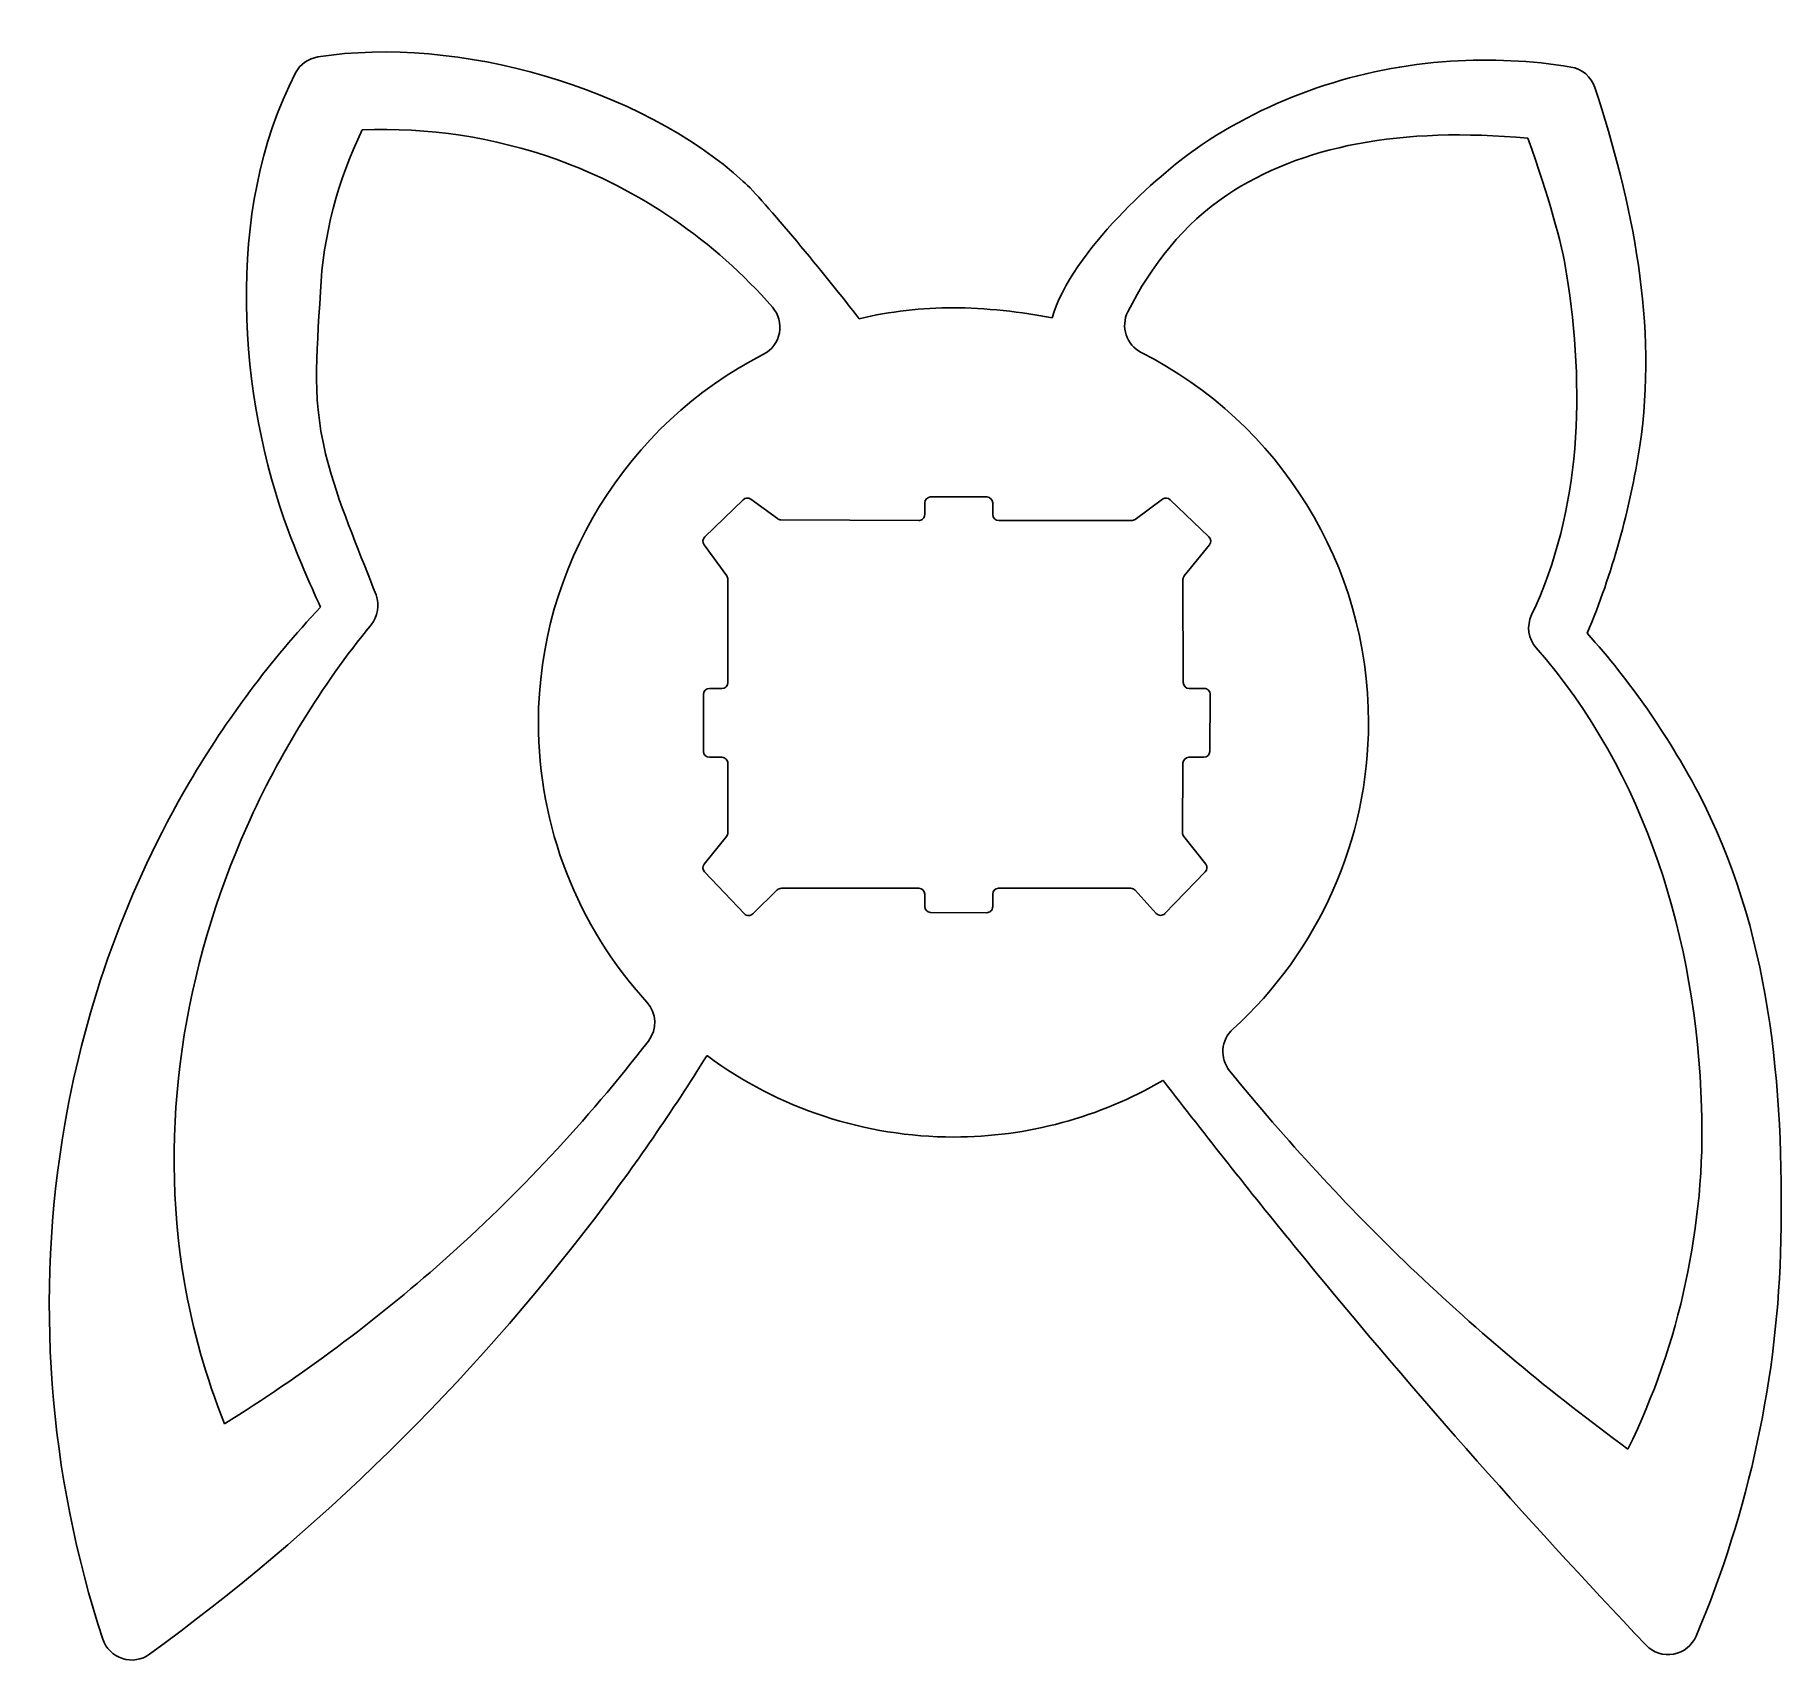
# Model space of a CAD drawing. Header units: inches. Extents: x -0.04 to 5.72, y 0.07 to 5.42.
import ezdxf

# ---------------------------------------------------------------- set-up
doc = ezdxf.new("R2010")
doc.units = ezdxf.units.IN
doc.header["$MEASUREMENT"] = 0

msp = doc.modelspace()

# ---------------------------------------------------------------- linework, layer by layer
at = {"color": 7, "linetype": 'Continuous', "lineweight": 25}
for p, q in [((4.6248, 5.3352), (4.6248, 5.3352)), ((2.2946, 3.8905), (2.1684, 3.7678)), ((2.4075, 3.8282), (2.32, 3.8923)), ((2.8927, 3.8801), (2.8927, 3.8418)), ((3.097, 3.8998), (2.9124, 3.8998)), ((3.1167, 3.8417), (3.1167, 3.8801)), ((3.6758, 3.8923), (3.5854, 3.8258)), ((3.8289, 3.7684), (3.7011, 3.8907)), ((2.8729, 3.8221), (2.4191, 3.8244)), ((3.5737, 3.822), (3.1364, 3.822)), ((2.1662, 3.7421), (2.2409, 3.6396)), ((3.7477, 3.6399), (3.8306, 3.7418)), ((2.2446, 3.628), (2.2446, 3.2884)), ((3.7444, 3.2883), (3.7433, 3.6274)), ((2.1643, 3.249), (2.1643, 3.0617)), ((2.225, 3.2687), (2.184, 3.2687)), ((3.8133, 3.2687), (3.7641, 3.2687)), ((3.8315, 3.0615), (3.833, 3.2489)), ((2.184, 3.042), (2.2249, 3.042)), ((2.2446, 3.0223), (2.2441, 2.7937)), ((3.7415, 2.7938), (3.7431, 3.0224)), ((3.7628, 3.042), (3.8119, 3.042)), ((2.2398, 2.7815), (2.1669, 2.6902)), ((3.8181, 2.6903), (3.7458, 2.7814)), ((2.168, 2.6643), (2.2989, 2.5268)), ((3.6841, 2.5274), (3.8169, 2.6643)), ((2.327, 2.5264), (2.4069, 2.6051)), ((2.4207, 2.6108), (2.873, 2.6108)), ((3.1363, 2.6108), (3.5714, 2.6108)), ((3.586, 2.6043), (3.6554, 2.5279)), ((2.8927, 2.5911), (2.8927, 2.5509)), ((3.1167, 2.5498), (3.1167, 2.5911)), ((2.9123, 2.5312), (3.0969, 2.5302)), ((2.1751, 2.0588), (2.177, 2.0587)), ((3.6772, 1.9775), (3.6794, 1.9764))]:
    msp.add_line(p, q, dxfattribs=at)
for centre, radius, start, end in [((0.9099, 5.2505), 0.1, 98.92369, 152.48379), ((5.0046, 5.2173), 0.1, 18.14281, 80.72409), ((2.3162, 4.4589), 0.1, 297.18889, 41.03112), ((3.6511, 4.4647), 0.1, 153.2228, 243.1481), ((2.3083, 3.8764), 0.0197, 53.82068, 134.199), ((2.9124, 3.8801), 0.0197, 90, 180), ((3.097, 3.8801), 0.0197, 0, 90), ((3.6875, 3.8765), 0.0197, 46.28548, 126.3369), ((2.4192, 3.8441), 0.0197, 233.82068, 269.70103), ((2.873, 3.8418), 0.0197, 269.70103, 0), ((3.1364, 3.8417), 0.0197, 180, 270), ((3.5737, 3.8417), 0.0197, 270, 306.3369), ((2.1821, 3.7537), 0.0197, 134.199, 216.07557), ((3.8153, 3.7542), 0.0197, 320.87852, 46.28548), ((2.225, 3.628), 0.0197, 0, 36.07557), ((3.763, 3.6274), 0.0197, 140.87852, 180.19431), ((0.9922, 3.5418), 0.1, 320.83106, 20.47181), ((4.9817, 3.4682), 0.1, 154.58554, 221.24796), ((2.225, 3.2884), 0.0197, 270, 0), ((3.7641, 3.2884), 0.0197, 180.19431, 270), ((2.184, 3.249), 0.0197, 90, 180), ((3.8133, 3.249), 0.0197, 359.55229, 90), ((2.184, 3.0617), 0.0197, 180, 270), ((3.8119, 3.0617), 0.0197, 270, 359.55229), ((2.2249, 3.0223), 0.0197, 359.88337, 90), ((3.7628, 3.0223), 0.0197, 90, 179.60212), ((2.2245, 2.7938), 0.0197, 321.37532, 359.88337), ((3.7612, 2.7937), 0.0197, 179.60212, 218.4333), ((2.1822, 2.6779), 0.0197, 141.37532, 223.59851), ((3.8027, 2.6781), 0.0197, 315.88543, 38.4333), ((2.4207, 2.5911), 0.0197, 90, 134.56165), ((2.873, 2.5911), 0.0197, 0, 90), ((3.1363, 2.5911), 0.0197, 90, 180), ((3.5714, 2.5911), 0.0197, 42.20689, 90), ((2.9124, 2.5509), 0.0197, 180, 269.68276), ((3.097, 2.5498), 0.0197, 269.68276, 0), ((2.3132, 2.5404), 0.0197, 223.59851, 314.56165), ((3.6699, 2.5411), 0.0197, 222.20689, 315.88543), ((1.9037, 2.1684), 0.1, 322.33201, 42.39186), ((3.9747, 2.0725), 0.1, 132.26808, 219.01482), ((0.2814, 0.1684), 0.1, 198.28782, 306.0466), ((5.341, 0.1862), 0.1, 223.53288, 337.01791)]:
    msp.add_arc(centre, radius, start, end, dxfattribs=at)
for points in [[(2.2953, 4.9394), (1.9563, 5.2474), (1.3542, 5.4215), (0.8944, 5.3493)], [(4.6248, 5.3352), (4.325, 5.3156), (4.0297, 5.2165), (3.7832, 5.0446)], [(5.0207, 5.316), (4.8901, 5.3374), (4.757, 5.3438), (4.6248, 5.3352)], [(0.8212, 5.2967), (0.5826, 4.8387), (0.6351, 4.2272), (0.7974, 3.7872)], [(5.2476, 4.068), (5.3077, 4.4634), (5.2245, 4.8675), (5.0996, 5.2485)], [(1.0404, 5.1088), (0.9593, 4.9429), (0.9121, 4.7606), (0.9026, 4.5762)], [(1.6791, 5.0121), (1.475, 5.0846), (1.2569, 5.1176), (1.0404, 5.1088)], [(4.8792, 5.0815), (4.462, 5.1196), (4.1314, 5.057), (3.8873, 4.8938)], [(5.0067, 4.6352), (4.9907, 4.7373), (4.9482, 4.8861), (4.8792, 5.0815)], [(2.3916, 4.5245), (2.2007, 4.744), (1.9531, 4.9142), (1.6791, 5.0121)], [(3.7832, 5.0446), (3.6702, 4.9658), (3.3767, 4.7111), (3.3123, 4.4894)], [(2.6768, 4.4869), (2.5706, 4.6239), (2.3619, 4.8788), (2.2953, 4.9394)], [(3.8873, 4.8938), (3.7466, 4.7997), (3.6386, 4.6619), (3.5618, 4.5098)], [(4.8914, 3.5111), (5.0562, 3.8578), (5.0666, 4.2531), (5.0067, 4.6352)], [(0.9026, 4.5762), (0.8911, 4.3524), (0.8709, 4.2187), (0.9301, 4.0026)], [(2.9887, 4.5229), (2.8837, 4.5229), (2.779, 4.5108), (2.6768, 4.4869)], [(3.3123, 4.4894), (3.2187, 4.5093), (3.0843, 4.5229), (2.9887, 4.5229)], [(1.6205, 3.1567), (1.6211, 3.6712), (1.9102, 4.1379), (2.3619, 4.3699)], [(3.6059, 4.3755), (4.0627, 4.1443), (4.3545, 3.6744), (4.3545, 3.1571)], [(5.0748, 3.4506), (5.1572, 3.6483), (5.2154, 3.8562), (5.2476, 4.068)], [(0.9301, 4.0026), (0.9702, 3.8564), (1.04, 3.6998), (1.0859, 3.5768)], [(0.7974, 3.7872), (0.83, 3.7026), (0.8652, 3.6191), (0.9031, 3.5367)], [(0.9031, 3.5367), (0.7385, 3.3615), (0.5935, 3.1678), (0.4718, 2.9606)], [(1.0697, 3.4786), (0.9053, 3.2768), (0.7676, 3.0532), (0.6614, 2.8154)], [(5.4513, 1.8898), (5.4336, 2.4414), (5.2688, 2.9892), (4.9066, 3.4022)], [(5.4387, 2.9279), (5.3392, 3.116), (5.2167, 3.292), (5.0748, 3.4506)], [(1.9776, 2.2358), (1.7485, 2.4867), (1.6205, 2.815), (1.6205, 3.1567)], [(4.3545, 3.1571), (4.3545, 2.7709), (4.1911, 2.4043), (3.9074, 2.1465)], [(0.4718, 2.9606), (0.2681, 2.6139), (0.1299, 2.2295), (0.061, 1.8334)], [(5.7123, 1.4511), (5.7226, 1.9591), (5.6763, 2.4787), (5.4387, 2.9279)], [(0.6614, 2.8154), (0.4528, 2.3484), (0.3681, 1.8216), (0.4542, 1.3174)], [(1.3059, 1.3825), (1.5536, 1.6022), (1.7805, 1.8452), (1.9829, 2.1073)], [(1.8094, 1.5278), (1.9393, 1.6991), (2.0613, 1.8763), (2.1751, 2.0588)], [(2.177, 2.0587), (2.412, 1.885), (2.6965, 1.7913), (2.9887, 1.7913)], [(2.9887, 1.7913), (3.2306, 1.7913), (3.4682, 1.8556), (3.6772, 1.9775)], [(3.6794, 1.9764), (3.8197, 1.7937), (3.9628, 1.613), (4.1084, 1.4344)], [(3.897, 2.0095), (4.0818, 1.7814), (4.281, 1.565), (4.4931, 1.362)], [(5.2086, 0.7633), (5.3796, 1.1115), (5.4637, 1.502), (5.4513, 1.8898)], [(0.061, 1.8334), (-0.0372, 1.2691), (0.0068, 0.6808), (0.1865, 0.137)], [(0.3403, 0.0876), (0.8967, 0.4925), (1.3935, 0.9794), (1.8094, 1.5278)], [(5.433, 0.1472), (5.6076, 0.5588), (5.7032, 1.004), (5.7123, 1.4511)], [(0.587, 0.8465), (0.8412, 1.0044), (1.082, 1.1839), (1.3059, 1.3825)], [(4.1084, 1.4344), (4.4784, 0.981), (4.8654, 0.5416), (5.2685, 0.1173)], [(4.4931, 1.362), (4.7179, 1.1468), (4.9571, 0.9466), (5.2086, 0.7633)], [(0.4542, 1.3174), (0.4817, 1.1563), (0.5263, 0.9982), (0.587, 0.8465)]]:
    msp.add_open_spline(points, degree=3, dxfattribs=at)

doc.saveas('drawing.dxf')
